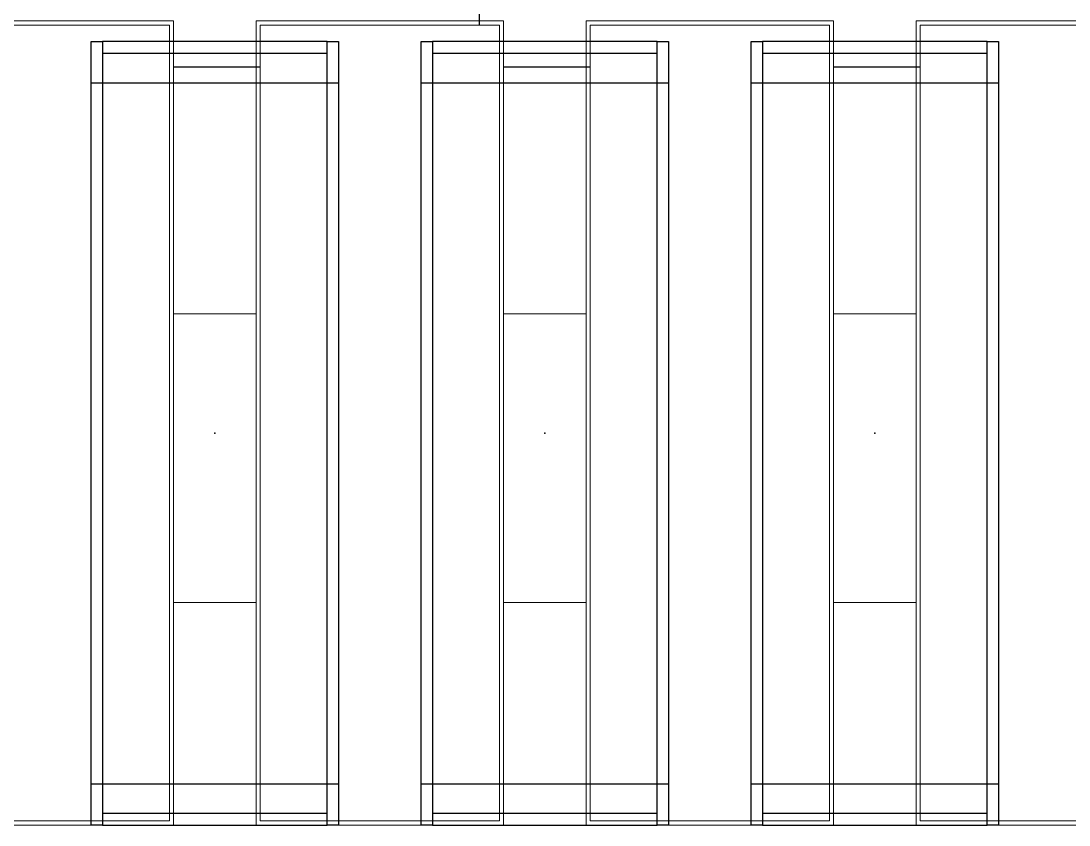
# Model space of a CAD drawing. Header units: millimetres. Extents: x 813027 to 1148939, y -931049 to -10.
# Drawn here: x 983905 to 985175, y -111760 to -110785 of the extents above; entities that cross this region are included whole.
import ezdxf

# ---------------------------------------------------------------- set-up
doc = ezdxf.new("R2010")
doc.units = ezdxf.units.MM
for name, color, linetype, lineweight in [('A-CLNG', 2, 'Continuous', 9), ('A-CLNG-PATT', 2, 'Continuous', 9), ('A-GLAZ-CURT', 2, 'Continuous', 9)]:
    doc.layers.add(name, color=color, linetype=linetype, lineweight=lineweight)
doc.layers.add('A11_ALU.SOLID SHEET', color=7, linetype='Continuous')
pattern_1 = [(90, (961596.6, -113241.9), (1039.227, -6e-14), []), (0, (961596.6, -113241.9), (0, -2400), [])]

# ---------------------------------------------------------------- blocks, each defined once
blk = doc.blocks.new('ESC C3 - ESC C-06-9359441-4160 - LOWER PLATFORM LEVEL - REFLECTED CEILING GENERAL PLAN')
at = {"layer": 'A-CLNG-PATT', "lineweight": 25}
h = blk.add_hatch(dxfattribs=at)
h.set_pattern_fill('FP_8', color=256, style=0, pattern_type=2)
h.set_pattern_definition(pattern_1)
h.paths.add_polyline_path([(984096.3, -111141.8), (984196.3, -111141.8), (984201.3, -110786.8), (984496.3, -110791.8), (984496.3, -111141.8), (984596.3, -111141.8), (984601.3, -110786.8), (984896.3, -110791.8), (984896.3, -111141.8), (984996.3, -111141.8), (985001.3, -110786.8), (985167.2, -110786.8), (985167.2, -110686.8), (983926.3, -110686.8), (983926.3, -110786.8), (984096.3, -110791.8), (984096.3, -110840.8)])
h.paths.add_polyline_path([(984196.3, -110636.8), (985167.2, -110636.8), (985167.2, -110586.8), (983926.3, -110586.8), (983926.3, -110636.8), (984146.3, -110636.8)])
h.paths.add_polyline_path([(985167.2, -110386.8), (985167.2, -107841.8), (983926.3, -107841.8), (983926.3, -110386.8), (984611.7, -110386.8)])
h = blk.add_hatch(dxfattribs=at)
h.set_pattern_fill('FP_12', color=256, style=0, pattern_type=2)
h.set_pattern_definition([(270, (990146.3, -134841.6), (-1200, -7e-14), []), (180, (990146.3, -134841.6), (3e-13, 2400), [])])
h.paths.add_polyline_path([(985296.3, -111141.8), (985396.3, -111141.8), (985401.3, -110786.8), (985696.3, -110791.8), (985696.3, -111141.8), (985796.3, -111141.8), (985801.3, -110786.8), (986096.3, -110791.8), (986096.3, -111141.8), (986196.3, -111141.8), (986201.3, -110786.8), (986496.3, -110791.8), (986496.3, -111141.8), (986596.3, -111141.8), (986601.3, -110786.8), (986896.3, -110791.8), (986896.3, -111141.8), (986996.3, -111141.8), (987001.3, -110786.8), (987296.3, -110791.8), (987296.3, -111141.8), (987396.3, -111141.8), (987401.3, -110786.8), (987696.3, -110791.8), (987696.3, -111141.8), (987796.3, -111141.8), (987801.3, -110786.8), (987911.3, -110786.8), (987911.3, -110686.8), (985167.2, -110686.8), (985167.2, -110786.8), (985296.3, -110791.8), (985296.3, -110840.8)])
h.paths.add_polyline_path([(988996.3, -111141.8), (989001.3, -110786.8), (989296.3, -110791.8), (989296.3, -111141.8), (989396.3, -111141.8), (989401.3, -110786.8), (989696.3, -110791.8), (989696.3, -111141.8), (989796.3, -111141.8), (989801.3, -110786.8), (990096.3, -110791.8), (990096.3, -111141.8), (990118.8, -111141.8), (990118.8, -110686.8), (988161.3, -110686.8), (988161.3, -111141.8), (988196.3, -111141.8), (988201.3, -110786.8), (988496.3, -110791.8), (988496.3, -111141.8), (988596.3, -111141.8), (988601.3, -110786.8), (988896.3, -110791.8), (988901.1, -111141.8)])
h.paths.add_polyline_path([(988901.1, -110636.8), (990118.8, -110636.8), (990118.8, -110586.8), (985167.2, -110586.8), (985167.2, -110636.8), (988346.3, -110636.8)])
h.paths.add_polyline_path([(987828.8, -110386.8), (990118.8, -110386.8), (990118.8, -107841.8), (985167.2, -107841.8), (985167.2, -110386.8), (987446.3, -110386.8)])
h = blk.add_hatch(dxfattribs=at)
h.set_pattern_fill('FP_8', color=256, style=0, pattern_type=2)
h.set_pattern_definition(pattern_1)
h.paths.add_polyline_path([(984496.3, -111491.8), (984596.3, -111491.8), (984596.3, -111141.8), (984496.3, -111141.8)])
h.paths.add_polyline_path([(984996.3, -111491.8), (984996.3, -111141.8), (984896.3, -111141.8), (984896.3, -111491.8)])
h.paths.add_polyline_path([(984196.3, -111491.8), (984196.3, -111141.8), (984096.3, -111141.8), (984096.3, -111491.8)])
at = {"layer": 'A-CLNG'}
for p, q in [((984096.3, -111141.8), (984196.3, -111141.8)), ((984196.3, -111141.8), (984096.3, -111141.8)), ((984096.3, -111141.8), (984196.3, -111141.8)), ((984196.3, -111141.8), (984096.3, -111141.8)), ((984496.3, -111141.8), (984596.3, -111141.8)), ((984596.3, -111141.8), (984496.3, -111141.8)), ((984496.3, -111141.8), (984596.3, -111141.8)), ((984596.3, -111141.8), (984496.3, -111141.8)), ((984896.3, -111141.8), (984996.3, -111141.8)), ((984996.3, -111141.8), (984896.3, -111141.8)), ((984896.3, -111141.8), (984996.3, -111141.8)), ((984996.3, -111141.8), (984896.3, -111141.8)), ((984096.3, -111491.8), (984196.3, -111491.8)), ((984196.3, -111491.8), (984096.3, -111491.8)), ((984496.3, -111491.8), (984596.3, -111491.8)), ((984596.3, -111491.8), (984496.3, -111491.8)), ((984896.3, -111491.8), (984996.3, -111491.8)), ((984996.3, -111491.8), (984896.3, -111491.8))]:
    blk.add_line(p, q, dxfattribs=at)
blk = doc.blocks.new('DPA_CP_Metal Ceiling Panel - Vertical Panel with Gap-23421632-4160 - LOWER PLATFORM LEVEL - REFLECTED CEILING GENERAL PLAN')
at = {"layer": 'A-GLAZ-CURT'}
for p, q in [((966196.3, -111761.8), (966196.3, -110786.8)), ((966196.3, -110786.8), (966496.3, -110786.8)), ((966196.3, -111761.8), (966196.3, -110786.8)), ((966196.3, -110786.8), (966496.3, -110786.8)), ((966496.3, -110786.8), (966196.3, -110786.8)), ((966196.3, -110786.8), (966196.3, -111761.8)), ((966496.3, -110786.8), (966196.3, -110786.8)), ((966196.3, -110786.8), (966196.3, -111761.8)), ((966196.3, -111761.8), (966196.3, -110786.8)), ((966196.3, -110786.8), (966496.3, -110786.8)), ((966201.3, -111756.8), (966201.3, -110791.8)), ((966201.3, -110791.8), (966491.3, -110791.8)), ((966491.3, -110791.8), (966491.3, -111756.8)), ((966496.3, -111761.8), (966496.3, -110786.8)), ((966496.3, -110786.8), (966496.3, -111761.8)), ((966496.3, -111761.8), (966496.3, -110786.8)), ((966496.3, -111761.8), (966496.3, -110786.8)), ((966496.3, -110786.8), (966496.3, -111761.8)), ((966201.3, -111756.8), (966491.3, -111756.8)), ((966196.3, -111761.8), (966496.3, -111761.8)), ((966496.3, -111761.8), (966196.3, -111761.8)), ((966196.3, -111761.8), (966496.3, -111761.8)), ((966196.3, -111761.8), (966496.3, -111761.8)), ((966496.3, -111761.8), (966196.3, -111761.8))]:
    blk.add_line(p, q, dxfattribs=at)
blk = doc.blocks.new('C-2-PP21-AR-4160-01-B_20250829-084021_EXCL')
at = {"layer": 'A-CLNG'}
blk.add_blockref('ESC C3 - ESC C-06-9359441-4160 - LOWER PLATFORM LEVEL - REFLECTED CEILING GENERAL PLAN', (-1047096.3, 105341.8), dxfattribs=at)
at = {"layer": 'A-GLAZ-CURT'}
for p in [(-1029496.3, 105341.8), (-1029096.3, 105341.8), (-1028696.3, 105341.8), (-1028296.3, 105341.8)]:
    blk.add_blockref('DPA_CP_Metal Ceiling Panel - Vertical Panel with Gap-23421632-4160 - LOWER PLATFORM LEVEL - REFLECTED CEILING GENERAL PLAN', p, dxfattribs=at)
blk = doc.blocks.new('*U565')
for p, q in [((-425.3, -6350), (-425.3, -6050)), ((425, -6050), (425, -6350)), ((-425.3, -6750), (-425.3, -6450)), ((425, -6450), (425, -6750)), ((-425.3, -7150), (-425.3, -6850)), ((425, -6850), (425, -7150))]:
    blk.add_line(p, q)
for p in [(0, -6200), (0, -6600), (0, -7000)]:
    blk.add_point(p)
at = {"layer": 'A11_ALU.SOLID SHEET', "color": 0}
for points in [[(-475, -6050), (475, -6050), (475, -6064), (-475, -6064)], [(-475, -6336), (-461, -6336), (-461, -6064), (-475, -6064)], [(475, -6064), (461, -6064), (461, -6336), (475, -6336)], [(-475, -6336), (475, -6336), (475, -6350), (-475, -6350)], [(-475, -6450), (475, -6450), (475, -6464), (-475, -6464)], [(-475, -6736), (-461, -6736), (-461, -6464), (-475, -6464)], [(475, -6464), (461, -6464), (461, -6736), (475, -6736)], [(-475, -6736), (475, -6736), (475, -6750), (-475, -6750)], [(-475, -6850), (475, -6850), (475, -6864), (-475, -6864)], [(-475, -7136), (-461, -7136), (-461, -6864), (-475, -6864)], [(475, -6864), (461, -6864), (461, -7136), (475, -7136)], [(-475, -7136), (475, -7136), (475, -7150), (-475, -7150)]]:
    blk.add_lwpolyline(points, close=True, dxfattribs=at)
blk = doc.blocks.new('C-2-PP21-AR-4160-01-B_20250829-084416_NEWCL')
at = {"rotation": 90}
blk.add_blockref('*U565', (-69150, -5945), dxfattribs=at)

msp = doc.modelspace()

# ---------------------------------------------------------------- block references
msp.add_blockref('C-2-PP21-AR-4160-01-B_20250829-084021_EXCL', (1047090, -105340))

# ---------------------------------------------------------------- next in the draw order: block references
msp.add_blockref('C-2-PP21-AR-4160-01-B_20250829-084416_NEWCL', (1047090, -105340))

doc.saveas('drawing.dxf')
